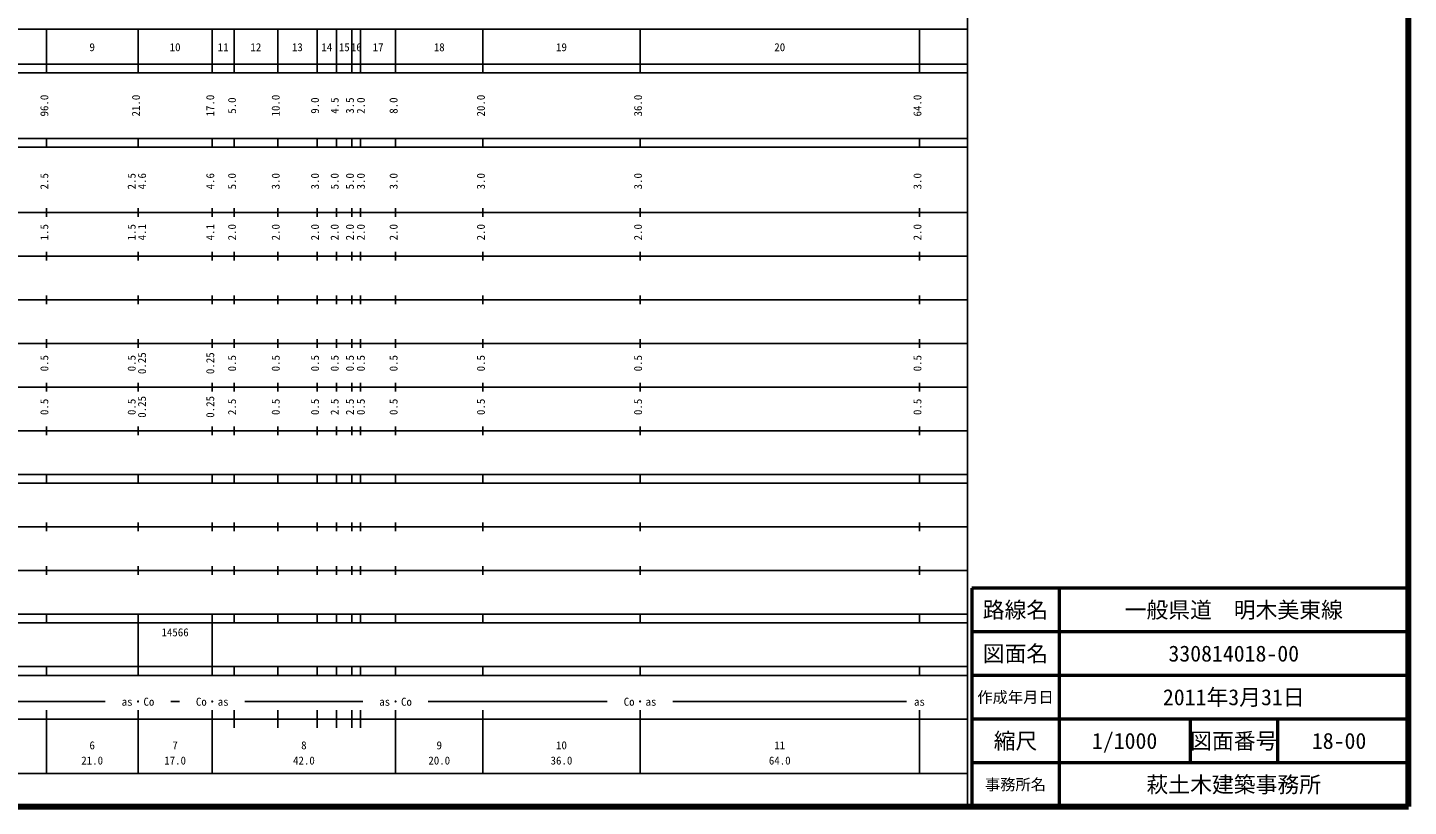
# Model space of a CAD drawing. Units: millimetres on the paper, enlarged 1000 times. Extents: x 40000 to 680000, y 20000 to 380000.
# Drawn here: x 363711 to 680000, y 20000 to 198357 of the extents above; entities that cross this region are included whole.
import ezdxf
from ezdxf.enums import TextEntityAlignment as Align

# ---------------------------------------------------------------- set-up
doc = ezdxf.new("R2010")
doc.units = ezdxf.units.MM
doc.header["$LTSCALE"] = 1000
for name, color, linetype, lineweight in [('M-TTL', 2, 'Continuous', 140), ('M-TTL-BAND', 7, 'Continuous', 25), ('M-TTL-FRAM', 2, 'Continuous', 50), ('M-TTL-LINE', 7, 'Continuous', 50)]:
    doc.layers.add(name, color=color, linetype=linetype, lineweight=lineweight)
doc.layers.add('M-TTL-TXT', color=7, linetype='Continuous')
doc.styles.add('ＭＳ ゴシック', font='')
doc.styles.get('ＭＳ ゴシック').set_extended_font_data('MS Gothic')

msp = doc.modelspace()

# ---------------------------------------------------------------- linework, layer by layer
at = {"layer": 'M-TTL'}
for p, q in [((680000, 20000), (680000, 380000)), ((40000, 20000), (680000, 20000))]:
    msp.add_line(p, q, dxfattribs=at)
at = {"layer": 'M-TTL-BAND'}
for p, q in [((579000, 20000), (579000, 370000)), ((68000, 198000), (579000, 198000)), ((368000, 188000), (368000, 198000)), ((389000, 188000), (389000, 198000)), ((406000, 188000), (406000, 198000)), ((411000, 188000), (411000, 198000)), ((421000, 188000), (421000, 198000)), ((430000, 188000), (430000, 198000)), ((434500, 188000), (434500, 198000)), ((438000, 188000), (438000, 198000)), ((440000, 188000), (440000, 198000)), ((448000, 188000), (448000, 198000)), ((468000, 188000), (468000, 198000)), ((504000, 188000), (504000, 198000)), ((568000, 188000), (568000, 198000)), ((40000, 190000), (579000, 190000)), ((40000, 188000), (579000, 188000)), ((40000, 173000), (579000, 173000)), ((40000, 171000), (579000, 171000)), ((368000, 171000), (368000, 173000)), ((389000, 171000), (389000, 173000)), ((406000, 171000), (406000, 173000)), ((411000, 171000), (411000, 173000)), ((421000, 171000), (421000, 173000)), ((430000, 171000), (430000, 173000)), ((434500, 171000), (434500, 173000)), ((438000, 171000), (438000, 173000)), ((440000, 171000), (440000, 173000)), ((448000, 171000), (448000, 173000)), ((468000, 171000), (468000, 173000)), ((504000, 171000), (504000, 173000)), ((568000, 171000), (568000, 173000)), ((40000, 156000), (579000, 156000)), ((368000, 155000), (368000, 157000)), ((389000, 155000), (389000, 157000)), ((406000, 155000), (406000, 157000)), ((411000, 155000), (411000, 157000)), ((421000, 155000), (421000, 157000)), ((430000, 155000), (430000, 157000)), ((434500, 155000), (434500, 157000)), ((438000, 155000), (438000, 157000)), ((440000, 155000), (440000, 157000)), ((448000, 155000), (448000, 157000)), ((468000, 155000), (468000, 157000)), ((504000, 155000), (504000, 157000)), ((568000, 155000), (568000, 157000)), ((46000, 146000), (579000, 146000)), ((368000, 145000), (368000, 147000)), ((389000, 145000), (389000, 147000)), ((406000, 145000), (406000, 147000)), ((411000, 145000), (411000, 147000)), ((421000, 145000), (421000, 147000)), ((430000, 145000), (430000, 147000)), ((434500, 145000), (434500, 147000)), ((438000, 145000), (438000, 147000)), ((440000, 145000), (440000, 147000)), ((448000, 145000), (448000, 147000)), ((468000, 145000), (468000, 147000)), ((504000, 145000), (504000, 147000)), ((568000, 145000), (568000, 147000)), ((368000, 135000), (368000, 137000)), ((389000, 135000), (389000, 137000)), ((406000, 135000), (406000, 137000)), ((411000, 135000), (411000, 137000)), ((421000, 135000), (421000, 137000)), ((430000, 135000), (430000, 137000)), ((434500, 135000), (434500, 137000)), ((438000, 135000), (438000, 137000)), ((440000, 135000), (440000, 137000)), ((448000, 135000), (448000, 137000)), ((468000, 135000), (468000, 137000)), ((504000, 135000), (504000, 137000)), ((568000, 135000), (568000, 137000)), ((52000, 136000), (579000, 136000)), ((368000, 125000), (368000, 127000)), ((389000, 125000), (389000, 127000)), ((406000, 125000), (406000, 127000)), ((411000, 125000), (411000, 127000)), ((421000, 125000), (421000, 127000)), ((430000, 125000), (430000, 127000)), ((434500, 125000), (434500, 127000)), ((438000, 125000), (438000, 127000)), ((440000, 125000), (440000, 127000)), ((448000, 125000), (448000, 127000)), ((468000, 125000), (468000, 127000)), ((504000, 125000), (504000, 127000)), ((568000, 125000), (568000, 127000)), ((46000, 126000), (579000, 126000)), ((52000, 116000), (579000, 116000)), ((368000, 115000), (368000, 117000)), ((389000, 115000), (389000, 117000)), ((406000, 115000), (406000, 117000)), ((411000, 115000), (411000, 117000)), ((421000, 115000), (421000, 117000)), ((430000, 115000), (430000, 117000)), ((434500, 115000), (434500, 117000)), ((438000, 115000), (438000, 117000)), ((440000, 115000), (440000, 117000)), ((448000, 115000), (448000, 117000)), ((468000, 115000), (468000, 117000)), ((504000, 115000), (504000, 117000)), ((568000, 115000), (568000, 117000)), ((46000, 106000), (579000, 106000)), ((368000, 105000), (368000, 107000)), ((389000, 105000), (389000, 107000)), ((406000, 105000), (406000, 107000)), ((411000, 105000), (411000, 107000)), ((421000, 105000), (421000, 107000)), ((430000, 105000), (430000, 107000)), ((434500, 105000), (434500, 107000)), ((438000, 105000), (438000, 107000)), ((440000, 105000), (440000, 107000)), ((448000, 105000), (448000, 107000)), ((468000, 105000), (468000, 107000)), ((504000, 105000), (504000, 107000)), ((568000, 105000), (568000, 107000)), ((40000, 96000), (579000, 96000)), ((368000, 94000), (368000, 96000)), ((389000, 94000), (389000, 96000)), ((406000, 94000), (406000, 96000)), ((411000, 94000), (411000, 96000)), ((421000, 94000), (421000, 96000)), ((430000, 94000), (430000, 96000)), ((434500, 94000), (434500, 96000)), ((438000, 94000), (438000, 96000)), ((440000, 94000), (440000, 96000)), ((448000, 94000), (448000, 96000)), ((468000, 94000), (468000, 96000)), ((504000, 94000), (504000, 96000)), ((568000, 94000), (568000, 96000)), ((40000, 94000), (579000, 94000)), ((49000, 84000), (579000, 84000)), ((368000, 83000), (368000, 85000)), ((389000, 83000), (389000, 85000)), ((406000, 83000), (406000, 85000)), ((411000, 83000), (411000, 85000)), ((421000, 83000), (421000, 85000)), ((430000, 83000), (430000, 85000)), ((434500, 83000), (434500, 85000)), ((438000, 83000), (438000, 85000)), ((440000, 83000), (440000, 85000)), ((448000, 83000), (448000, 85000)), ((468000, 83000), (468000, 85000)), ((504000, 83000), (504000, 85000)), ((568000, 83000), (568000, 85000)), ((40000, 74000), (579000, 74000)), ((368000, 73000), (368000, 75000)), ((389000, 73000), (389000, 75000)), ((406000, 73000), (406000, 75000)), ((411000, 73000), (411000, 75000)), ((421000, 73000), (421000, 75000)), ((430000, 73000), (430000, 75000)), ((434500, 73000), (434500, 75000)), ((438000, 73000), (438000, 75000)), ((440000, 73000), (440000, 75000)), ((448000, 73000), (448000, 75000)), ((468000, 73000), (468000, 75000)), ((504000, 73000), (504000, 75000)), ((568000, 73000), (568000, 75000)), ((40000, 64000), (579000, 64000)), ((368000, 62000), (368000, 64000)), ((389000, 62000), (389000, 64000)), ((406000, 62000), (406000, 64000)), ((411000, 62000), (411000, 64000)), ((421000, 62000), (421000, 64000)), ((430000, 62000), (430000, 64000)), ((434500, 62000), (434500, 64000)), ((438000, 62000), (438000, 64000)), ((440000, 62000), (440000, 64000)), ((448000, 62000), (448000, 64000)), ((468000, 62000), (468000, 64000)), ((504000, 62000), (504000, 64000)), ((568000, 62000), (568000, 64000)), ((40000, 62000), (579000, 62000)), ((389000, 52000), (389000, 62000)), ((406000, 52000), (406000, 62000)), ((40000, 52000), (579000, 52000)), ((368000, 50000), (368000, 52000)), ((389000, 50000), (389000, 52000)), ((406000, 50000), (406000, 52000)), ((411000, 50000), (411000, 52000)), ((421000, 50000), (421000, 52000)), ((430000, 50000), (430000, 52000)), ((434500, 50000), (434500, 52000)), ((438000, 50000), (438000, 52000)), ((440000, 50000), (440000, 52000)), ((448000, 50000), (448000, 52000)), ((468000, 50000), (468000, 52000)), ((504000, 50000), (504000, 52000)), ((568000, 50000), (568000, 52000)), ((40000, 50000), (579000, 50000)), ((189600, 44000), (381500, 44000)), ((368000, 27500), (368000, 42000)), ((389000, 27500), (389000, 42000)), ((396500, 44000), (398500, 44000)), ((406000, 27500), (406000, 42000)), ((411000, 38000), (411000, 42000)), ((413500, 44000), (440500, 44000)), ((421000, 38000), (421000, 42000)), ((430000, 38000), (430000, 42000)), ((434500, 38000), (434500, 42000)), ((438000, 38000), (438000, 42000)), ((440000, 38000), (440000, 42000)), ((448000, 27500), (448000, 42000)), ((455500, 44000), (496500, 44000)), ((468000, 27500), (468000, 42000)), ((504000, 27500), (504000, 42000)), ((511500, 44000), (565000, 44000)), ((568000, 27500), (568000, 42000)), ((40000, 40000), (579000, 40000)), ((68000, 27500), (579000, 27500))]:
    msp.add_line(p, q, dxfattribs=at)
at = {"layer": 'M-TTL-FRAM'}
for p, q in [((680000, 70000), (580000, 70000)), ((580000, 70000), (580000, 20000))]:
    msp.add_line(p, q, dxfattribs=at)
at = {"layer": 'M-TTL-LINE'}
for p, q in [((600000, 70000), (600000, 20000)), ((680000, 60000), (580000, 60000)), ((680000, 50000), (580000, 50000)), ((680000, 40000), (580000, 40000)), ((630000, 40000), (630000, 30000)), ((650000, 40000), (650000, 30000)), ((680000, 30000), (580000, 30000))]:
    msp.add_line(p, q, dxfattribs=at)

# ---------------------------------------------------------------- texts
at = {"layer": 'M-TTL-BAND', "style": 'ＭＳ ゴシック'}
for s, p in [('9', (378500, 192405)), ('10', (397500, 192405)), ('11', (408500, 192405)), ('12', (416000, 192405)), ('13', (425500, 192405)), ('14', (432250, 192405)), ('15', (436250, 192405)), ('16', (439000, 192405)), ('17', (444000, 192405)), ('18', (458000, 192405)), ('19', (486000, 192405)), ('20', (536000, 192405)), ('as・Co', (389000, 42500)), ('Co・as', (406000, 42500)), ('as・Co', (448000, 42500)), ('Co・as', (504000, 42500)), ('as', (568000, 42500)), ('6', (378500, 32523)), ('7', (397500, 32523)), ('8', (427000, 32523)), ('9', (458000, 32523)), ('10', (486000, 32523)), ('11', (536000, 32523)), ('21.0', (378500, 29033)), ('17.0', (397500, 29033)), ('42.0', (427000, 29033)), ('20.0', (458000, 29033)), ('36.0', (486000, 29033)), ('64.0', (536000, 29033))]:
    msp.add_text(s, height=1833, dxfattribs=at).set_placement(p, align=Align.BOTTOM_CENTER)
for s, p in [('96.0', (369000, 180500)), ('21.0', (390000, 180500)), ('17.0', (407000, 180500)), ('5.0', (412000, 180500)), ('10.0', (422000, 180500)), ('9.0', (431000, 180500)), ('4.5', (435500, 180500)), ('3.5', (439000, 180500)), ('2.0', (441500, 180500)), ('8.0', (449000, 180500)), ('20.0', (469000, 180500)), ('36.0', (505000, 180500)), ('64.0', (569000, 180500)), ('2.5', (369000, 163174)), ('2.5', (389000, 163174)), ('4.6', (391370, 163174)), ('4.6', (407000, 163174)), ('5.0', (412000, 163174)), ('3.0', (422000, 163174)), ('3.0', (431000, 163174)), ('5.0', (435500, 163174)), ('5.0', (439000, 163174)), ('3.0', (441500, 163174)), ('3.0', (449000, 163174)), ('3.0', (469000, 163174)), ('3.0', (505000, 163174)), ('3.0', (569000, 163174)), ('1.5', (369000, 151500)), ('1.5', (389000, 151500)), ('4.1', (391370, 151500)), ('4.1', (407000, 151500)), ('2.0', (412000, 151500)), ('2.0', (422000, 151500)), ('2.0', (431000, 151500)), ('2.0', (435500, 151500)), ('2.0', (439000, 151500)), ('2.0', (441500, 151500)), ('2.0', (449000, 151500)), ('2.0', (469000, 151500)), ('2.0', (505000, 151500)), ('2.0', (569000, 151500)), ('0.25', (391370, 121500)), ('0.25', (407000, 121500)), ('0.5', (369000, 121500)), ('0.5', (389000, 121500)), ('0.5', (412000, 121500)), ('0.5', (422000, 121500)), ('0.5', (431000, 121500)), ('0.5', (435500, 121500)), ('0.5', (439000, 121500)), ('0.5', (441500, 121500)), ('0.5', (449000, 121500)), ('0.5', (469000, 121500)), ('0.5', (505000, 121500)), ('0.5', (569000, 121500)), ('0.5', (369000, 111500)), ('0.5', (389000, 111500)), ('0.25', (391370, 111500)), ('0.25', (407000, 111500)), ('2.5', (412000, 111500)), ('0.5', (422000, 111500)), ('0.5', (431000, 111500)), ('2.5', (435500, 111500)), ('2.5', (439000, 111500)), ('0.5', (441500, 111500)), ('0.5', (449000, 111500)), ('0.5', (469000, 111500)), ('0.5', (505000, 111500)), ('0.5', (569000, 111500))]:
    msp.add_text(s, height=1833, rotation=90, dxfattribs=at).set_placement(p, align=Align.BOTTOM_CENTER)
msp.add_text('14566', height=1833, dxfattribs=at).set_placement((394375, 58405), align=Align.BOTTOM_LEFT)
at = {"layer": 'M-TTL-TXT', "style": 'ＭＳ ゴシック'}
for s, height, p in [('路線名', 3666, (590000, 65000)), ('路線名', 3666, (590000, 65000)), ('一般県道\u3000明木美東線', 3666, (640000, 65000)), ('図面名', 3666, (590000, 55000)), ('図面名', 3666, (590000, 55000)), ('330814018-00', 3666, (640000, 55000)), ('作成年月日', 2566, (590000, 45000)), ('作成年月日', 2566, (590000, 45000)), ('2011年3月31日', 3666, (640000, 45000)), ('縮尺', 3666, (590000, 35000)), ('縮尺', 3666, (590000, 35000)), ('1/1000', 3666, (615000, 35000)), ('図面番号', 3666, (640000, 35000)), ('図面番号', 3666, (640000, 35000)), ('18-00', 3666, (664125, 35000)), ('事務所名', 2566, (590000, 25000)), ('事務所名', 2566, (590000, 25000)), ('萩土木建築事務所', 3666, (640000, 25000))]:
    msp.add_text(s, height=height, dxfattribs=at).set_placement(p, align=Align.MIDDLE_CENTER)

doc.saveas('drawing.dxf')
